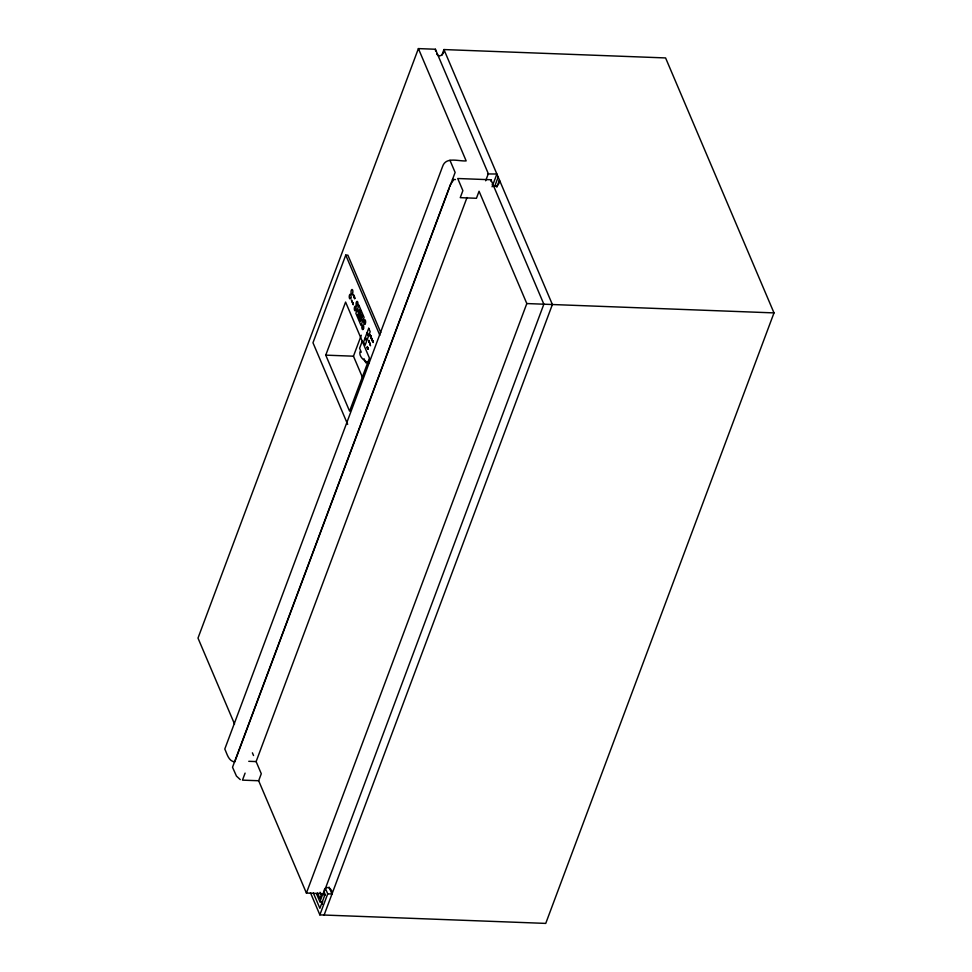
<?xml version="1.0" encoding="UTF-8"?>
<svg xmlns="http://www.w3.org/2000/svg" width="972" height="972" viewBox="0 0 972 972"><rect width="100%" height="100%" fill="white"/><g stroke="black" fill="none" stroke-linecap="round" stroke-linejoin="round"><path stroke-width="1.46" d="M358.862 317.066L359.178 317.88L359.494 317.2M360.223 311.587L359.604 311.149M362.07 314.527L362.192 316.641M362.167 316.495L362.155 317.151L362.629 315.888M357.988 316.422L358.352 317.115M358.401 314.588L358.206 313.992L358.765 315.438M358.717 317.844L358.802 316.69M358.607 317.735L359.105 316.35M358.571 314.855C358.048 317.723 358.644 314.381 358.814 315.73M358.935 317.006L359.227 317.88L358.911 317.309M359.543 319.91L360.017 318.524L360.32 319.266M359.604 311.453L360.053 310.177M359.786 320.42L360.065 318.524M360.029 309.485L360.393 310.469M360.284 311.405L360.49 310.736M360.442 311.417L360.393 310.335M360.503 311.915L360.721 312.474M360.442 312.097L360.333 312.996L360.418 311.028M361.414 315.438L361.949 314.163M361.839 316.41L361.997 315.754M361.548 314.418L361.681 314.721M362.155 316.094L362.41 315.378M367.501 348.219L367.331 348.073M368.789 341.877L368.923 341.148L368.959 341.852M373.029 342.314L373.139 342.521M370.988 337.782L371.183 336.677L371.316 338.11M371.936 339.811L371.814 338.645L372.033 339.933M369.955 344.428L370.101 344.27M372.798 341.585L372.361 340.613M367.44 348.207L367.392 346.542L367.209 347.672M370.247 336.008L370.417 335.717M372.215 340.698L373.102 341.658M467.022 197.498L256.122 761.586L261.286 773.736L258.661 780.747L306.411 893.049L323.457 893.693L323.603 892.004M358.753 316.58L358.875 315.839M354.804 298.586L354.78 297.967L354.646 298.708M352.532 302.328L352.557 303.07M354.063 296.545L354.051 297.14M369.214 341.913L369.421 342.581M370.308 345.169L369.992 344.367M362.665 327.2L362.908 326.531M367.404 347.988L367.525 347.344M359.519 310.262L359.847 309.351M353.456 295.5L353.662 295.294M352.253 301.745C352.447 301.697 352.168 303.313 352.423 301.94M367.829 348.438L367.756 348.972M354.902 307.784L355.011 308.379M353.844 296.12L353.82 296.752L354.015 296.083M370.575 345.753L369.87 344.428M355.23 309.57L355.497 310.202L355.339 308.756M354.015 296.509L354.051 297.019M353.358 295.245C353.504 293.374 352.97 296.205 353.589 295.136M372.616 341.208L372.75 340.565M355.29 308.634L355.12 309.327M364.524 321.477L364.609 322.169L364.852 321.27M357.453 304.139L357.404 305.123L357.137 303.398L357.417 304.078M353.225 304.625L353.115 303.519L353.152 304.625M351.682 300.749L351.718 300.482M485.66 180.792L488.321 173.684L435.395 49.244L418.397 48.6L197.996 638.094L234.544 724.055M380.817 332.631L347.879 255.174L345.753 255.101L312.972 342.764L347.672 424.375M325.754 355.145L345.595 302.073L369.421 358.085L349.58 411.156L325.754 355.145L353.456 356.189L362.75 378.047M441.823 55.246L443.949 49.56L665.589 57.931L774.004 312.899L545.742 923.4L319.861 914.871L310.457 892.746M351.439 300.591L351.657 300.02M357.344 304.965L357.562 304.382M360.126 309.886L359.713 311.076M360.49 310.821L360.15 312.437L360.709 311.368M358.814 316.398L358.486 317.297M360.357 319.679L360.576 320.189M360.235 321.088L360.357 320.383M362.75 328.196L362.993 327.236L362.969 328.135M365.01 322.084L364.646 322.789L364.95 322.048M353.456 356.189L361.292 335.243M362.228 341.281L359.604 348.28L361.28 352.216M370.028 335.522L370.259 334.526L369.955 335.364M370.089 335.668L370.223 335M367.659 348.729L367.987 347.855M371.377 338.693L371.486 337.879L371.547 339.107M371.474 338.949L371.547 338.098M368.121 348.754L367.866 348.219M372.41 341.136L372.677 340.407M372.92 341.257L373.029 341.597M449.356 187.888L234.726 761.927C228.432 761.161 227.071 753.737 224.787 749.035L442.564 166.552C445.844 156.31 458.529 161.486 466.159 160.902L418.397 48.6M449.878 186.466L455.127 172.433L449.963 160.295M245.09 773.117L242.478 780.139L258.661 780.747M492.087 186.794L496.886 174.012L487.58 173.939L488.321 173.684M494.456 186.989L498.174 177.05M496.814 187.183L499.474 180.075C500.301 184.158 494.955 189.188 492.172 184.437M306.411 893.049L526.812 303.556L479.062 191.253L476.438 198.276L460.254 197.656L462.879 190.646L457.715 178.508L490.945 179.759L543.858 304.2L323.457 893.693M322.753 901.882L319.91 901.785L322.51 894.799L325.353 894.908M319.861 914.871L327.722 893.851L325.365 888.323M324.126 915.029L552.388 304.528L443.949 49.56C444.787 53.654 439.429 58.709 436.635 53.934M368.862 341.415L369.141 342.241M356.724 302.936C357.575 304.576 356.056 301.612 356.906 303.057M353.687 296.302L353.832 295.67M370.769 336.239L370.684 336.798M324.041 890.449C325.997 884.228 333.129 889.064 331.987 894.021L327.722 893.851M368.728 341.293L368.752 340.236L368.667 341.075M352.581 302.948L352.399 302.207M453.45 180.099L450.303 184.765L232.527 767.248L236.451 776.081L240.266 779.605M362.228 316.265L362.495 315.572L362.07 316.957M452.502 179.456L455.455 179.565M526.812 303.556L774.004 312.899M368.582 362.811L365.739 362.702L364.075 358.765M248.759 761.307L256.122 761.586M364.585 321.902L364.925 321.44M353.614 296.278L353.893 295.257M345.753 255.101L379.858 335.328M371.049 336.276L370.648 336.992M372.3 339.787L372.021 340.212M360.563 319.812L360.041 320.954M353.14 303.045L352.763 303.714M369.895 343.383L369.749 342.557L369.615 343.809M368.157 348.547L367.878 349.264L367.586 348.571M329.046 887.108L331.987 894.021M323.931 891.543L325.122 894.325L319.885 908.322L313.373 893.001M320.031 892.272L321.21 895.042L319.922 898.505L317.565 892.976M321.185 901.518L322.376 904.312M316.374 893.462L319.91 901.785M252.392 752.826L253.534 755.523M490.945 179.759L491.079 181.46M435.395 49.244L435.541 50.945M368.838 362.933A12.83 7.582 20.5 0 1 360.296 351.22M352.022 301.223L352.058 301.199M354.428 298.052L354.452 297.918M362.568 327.127L362.835 326.361L362.568 327.127M354.573 296.958L354.33 297.954L354.573 296.958M357.125 309.874L355.861 313.276L361.013 325.413L362.289 322.024L357.125 309.874M358.923 305.281L357.66 308.671L362.823 320.821L364.087 317.419L358.923 305.281M358.218 314.333L357.805 315.706L358.279 314.442M365.108 337.989L363.637 341.901L365.083 345.291L366.553 341.379L365.108 337.989M366.918 333.129L365.46 337.041L366.894 340.431L368.364 336.519L366.918 333.129M368.728 328.293L367.258 332.217L368.704 335.607L370.174 331.695L368.728 328.293M370.757 335.595L370.49 336.628L370.757 335.595M352.593 293.337A2.321 0.911 -87.8 0 0 352.204 289.522A2.321 0.911 -87.8 0 0 351.062 292.523A2.321 0.911 -87.8 0 0 352.593 293.337M350.807 298.088A2.321 0.911 -87.8 0 0 350.406 294.297A2.321 0.911 -87.8 0 0 349.276 297.335A2.321 0.911 -87.8 0 0 350.807 298.088M357.66 305.22A2.321 0.911 -87.8 0 0 357.259 301.417A2.321 0.911 -87.8 0 0 356.129 304.455A2.321 0.911 -87.8 0 0 357.66 305.22M355.873 309.995A2.321 0.911 -87.8 0 0 355.473 306.192A2.321 0.911 -87.8 0 0 354.343 309.23A2.321 0.911 -87.8 0 0 355.873 309.995M365.351 323.591A2.321 0.911 -87.8 0 0 364.95 319.8A2.321 0.911 -87.8 0 0 363.82 322.838A2.321 0.911 -87.8 0 0 365.351 323.591M363.516 328.645A2.321 0.911 -87.8 0 0 363.006 324.964A2.321 0.911 -87.8 0 0 361.949 328.184A2.321 0.911 -87.8 0 0 363.516 328.645"/></g></svg>
